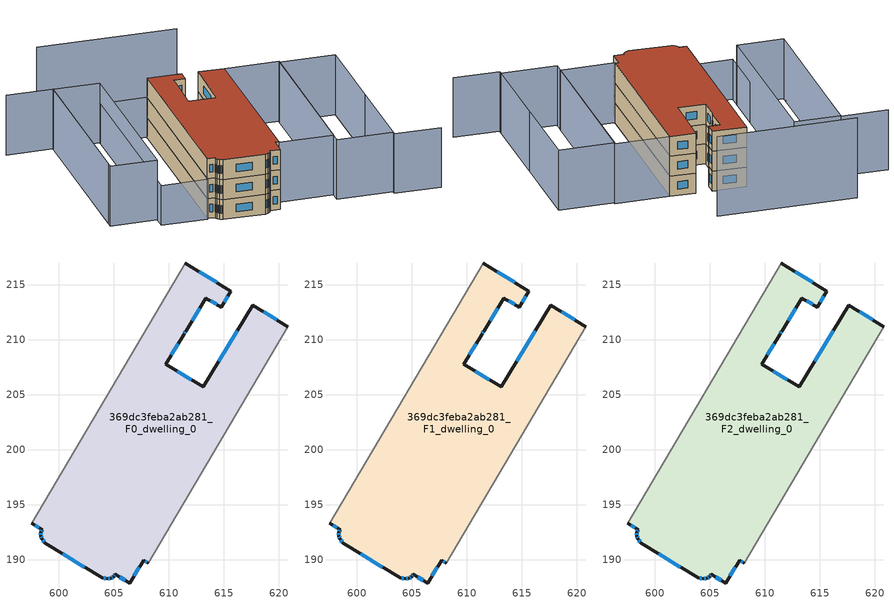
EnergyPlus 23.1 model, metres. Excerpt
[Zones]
369dc3feba2ab281_F0_dwelling_0
 floor ground (EU_floor_Construction): 617.65,213.15 620.81,211.19 608.16,189.69 607.71,189.97 606.43,187.88 605.14,188.67 605.01,188.46 604.72,188.3 604.41,188.28 603.93,188.35 598.76,191.5 598.47,191.89 598.35,192.18 598.36,192.51 598.48,192.72 597.55,193.29 611.49,216.97 615.64,214.4 614.79,212.95 613.38,213.78 611.58,210.82 611.35,210.46 609.72,207.78 613.12,205.71 z0
 wall outside (EU_wall_Construction): 620.81,211.19 617.65,213.15 613.12,205.71 609.72,207.78 611.35,210.46 611.58,210.82 613.38,213.78 614.79,212.95 615.64,214.4 611.49,216.97 / 597.55,193.29 598.48,192.72 598.36,192.51 598.35,192.18 598.47,191.89 598.76,191.5 603.93,188.35 604.41,188.28 604.72,188.3 605.01,188.46 605.14,188.67 606.43,187.88 607.71,189.97 608.16,189.69 z0:3
 wall adiabatic (EU_wall_Construction): 608.16,189.69 620.81,211.19 / 611.49,216.97 597.55,193.29 z0:3
 window (EU_Window_Construction): 612.06,206.35 610.78,207.13 / 616.24,210.83 614.53,208.03 / 619.83,211.8 618.64,212.54 / 607.85,189.88 608.02,189.78 / 606.83,188.53 607.31,189.32 / 605.54,188.42 606.03,188.13 / 605.05,188.53 605.1,188.61 / 604.81,188.35 604.92,188.41 / 604.5,188.29 604.62,188.3 / 604.08,188.33 604.26,188.3 / 600.37,190.52 602.32,189.34 / 598.56,191.77 598.67,191.63 / 598.39,192.09 598.43,191.98 / 598.36,192.41 598.36,192.28 / 598.45,192.66 598.4,192.58 / 597.84,193.12 598.19,192.9 / 614.35,215.2 612.78,216.17 / 615.06,213.4 615.38,213.95 / 613.82,213.52 614.35,213.21 / 612.14,211.74 612.82,212.86 / 611.42,210.57 611.51,210.71 / 610.23,208.61 610.84,209.62 z0.93:2.07
369dc3feba2ab281_F1_dwelling_0
 floor to 369dc3feba2ab281_F0_dwelling_0 (EU_floor_Construction): 617.65,213.15 620.81,211.19 608.15,189.69 607.71,189.97 606.43,187.88 605.14,188.67 605.01,188.46 604.72,188.3 604.41,188.28 603.93,188.35 598.76,191.5 598.47,191.89 598.35,192.18 598.36,192.51 598.48,192.72 597.55,193.29 611.49,216.97 615.64,214.4 614.79,212.95 613.38,213.78 611.58,210.82 611.35,210.46 609.72,207.78 613.12,205.71 z3
 wall outside (EU_wall_Construction): 620.81,211.19 617.65,213.15 613.12,205.71 609.72,207.78 611.35,210.46 611.58,210.82 613.38,213.78 614.79,212.95 615.64,214.4 611.49,216.97 / 597.55,193.29 598.48,192.72 598.36,192.51 598.35,192.18 598.47,191.89 598.76,191.5 603.93,188.35 604.41,188.28 604.72,188.3 605.01,188.46 605.14,188.67 606.43,187.88 607.71,189.97 608.16,189.69 z3:6
 wall adiabatic (EU_wall_Construction): 608.16,189.69 620.81,211.19 / 611.49,216.97 597.55,193.29 z3:6
 window (EU_Window_Construction): 612.06,206.35 610.78,207.13 / 616.24,210.83 614.53,208.03 / 619.83,211.8 618.64,212.54 / 607.85,189.88 608.02,189.78 / 606.83,188.53 607.31,189.32 / 605.54,188.42 606.03,188.13 / 605.05,188.53 605.1,188.61 / 604.81,188.35 604.92,188.41 / 604.5,188.29 604.62,188.3 / 604.08,188.33 604.26,188.3 / 600.37,190.52 602.32,189.34 / 598.56,191.77 598.67,191.63 / 598.39,192.09 598.43,191.98 / 598.36,192.41 598.36,192.28 / 598.45,192.66 598.4,192.58 / 597.84,193.12 598.19,192.9 / 614.35,215.2 612.78,216.17 / 615.06,213.4 615.38,213.95 / 613.82,213.52 614.35,213.21 / 612.14,211.74 612.82,212.86 / 611.42,210.57 611.51,210.71 / 610.23,208.61 610.84,209.62 z3.93:5.07
369dc3feba2ab281_F2_dwelling_0
 floor to 369dc3feba2ab281_F1_dwelling_0 (EU_floor_Construction): 617.65,213.15 620.81,211.19 608.15,189.69 607.71,189.97 606.43,187.88 605.14,188.67 605.01,188.46 604.72,188.3 604.41,188.28 603.93,188.35 598.76,191.5 598.47,191.89 598.35,192.18 598.36,192.51 598.48,192.72 597.55,193.29 611.49,216.97 615.64,214.4 614.79,212.95 613.38,213.78 611.58,210.82 611.35,210.46 609.72,207.78 613.12,205.71 z6
 wall outside (EU_wall_Construction): 620.81,211.19 617.65,213.15 613.12,205.71 609.72,207.78 611.35,210.46 611.58,210.82 613.38,213.78 614.79,212.95 615.64,214.4 611.49,216.97 / 597.55,193.29 598.48,192.72 598.36,192.51 598.35,192.18 598.47,191.89 598.76,191.5 603.93,188.35 604.41,188.28 604.72,188.3 605.01,188.46 605.14,188.67 606.43,187.88 607.71,189.97 608.16,189.69 z6:9
 wall adiabatic (EU_wall_Construction): 608.16,189.69 620.81,211.19 / 611.49,216.97 597.55,193.29 z6:9
 window (EU_Window_Construction): 612.06,206.35 610.78,207.13 / 616.24,210.83 614.53,208.03 / 619.83,211.8 618.64,212.54 / 607.85,189.88 608.02,189.78 / 606.83,188.53 607.31,189.32 / 605.54,188.42 606.03,188.13 / 605.05,188.53 605.1,188.61 / 604.81,188.35 604.92,188.41 / 604.5,188.29 604.62,188.3 / 604.08,188.33 604.26,188.3 / 600.37,190.52 602.32,189.34 / 598.56,191.77 598.67,191.63 / 598.39,192.09 598.43,191.98 / 598.36,192.41 598.36,192.28 / 598.45,192.66 598.4,192.58 / 597.84,193.12 598.19,192.9 / 614.35,215.2 612.78,216.17 / 615.06,213.4 615.38,213.95 / 613.82,213.52 614.35,213.21 / 612.14,211.74 612.82,212.86 / 611.42,210.57 611.51,210.71 / 610.23,208.61 610.84,209.62 z6.93:8.07
 roof outside (EU_roof_Construction): 608.16,189.69 620.81,211.19 617.65,213.15 613.12,205.71 609.72,207.78 611.35,210.46 611.58,210.82 613.38,213.78 614.79,212.95 615.64,214.4 611.49,216.97 597.55,193.29 598.48,192.72 598.36,192.51 598.35,192.18 598.47,191.89 598.76,191.5 603.93,188.35 604.41,188.28 604.72,188.3 605.01,188.46 605.14,188.67 606.43,187.88 607.71,189.97 z9
shading: 626.48,176.39 620.71,179.79 / 620.71,179.79 634.27,202.83 / 594.38,227.55 600.16,224.15 / 600.16,224.15 587.29,202.29 / 634.32,202.92 620.98,180.24 / 620.98,180.24 614.02,184.34 / 614.02,184.34 627.37,207.01 / 627.37,207.01 634.32,202.92 / 608.1,189.59 620.81,211.19 / 620.81,211.19 627.58,207.21 / 627.58,207.21 614.87,185.61 / 614.87,185.61 608.1,189.59 / 605.87,220.64 592.59,198.09 / 592.59,198.09 586.82,201.49 / 586.82,201.49 600.1,224.05 / 600.1,224.05 605.87,220.64 z0:9; 611.57,217.11 597.43,193.09 / 597.43,193.09 591.65,196.49 / 591.65,196.49 605.79,220.51 / 605.79,220.51 611.57,217.11 z0:6; 621.25,220.33 603.92,230.53 z0:12
[Building]
EU S2 Campaign: North Axis=0; Terrain=City; Solar Distribution=FullExterior
[Site:Location]
Montreal-Trudeau.Intl.AP: Latitude=45.4667; Longitude=-73.75; Time Zone=-5; Elevation=36
[SizingPeriod:WeatherFileDays]
AnnualSizingPeriod: Begin Month=1; Begin Day of Month=1; End Month=12; End Day of Month=31; Day of Week for Start Day=Monday; Use Weather File Daylight Saving Period=No; Use Weather File Rain and Snow Indicators=No
[MATERIAL]
EU_InternalMass_Material: Roughness=MediumRough; Thickness=0.1; Conductivity=1; Density=1800; Specific Heat=900; Thermal Absorptance=0.9; Solar Absorptance=0.7; Visible Absorptance=0.7
[MATERIAL:NOMASS] Roughness=MediumRough; Thermal Absorptance=0.9; Solar Absorptance=0.7; Visible Absorptance=0.7
Name | Thermal Resistance
EU_wall_NoMass; EU_floor_NoMass | 1.36485
EU_roof_NoMass | 2.55992
[WINDOWMATERIAL:SIMPLEGLAZINGSYSTEM]
EU_Window_SimpleGlazing: UFactor=3.92339; Solar Heat Gain Coefficient=0.8; Visible Transmittance=0.8
[CONSTRUCTION]
EU_wall_Construction: EU_wall_NoMass
EU_roof_Construction: EU_roof_NoMass
EU_floor_Construction: EU_floor_NoMass
EU_Window_Construction: EU_Window_SimpleGlazing
EU_InternalMass_Construction: EU_InternalMass_Material
[ZONE] Type=1; Multiplier=1; Ceiling Height=autocalculate; Volume=822.333; Floor Area=autocalculate; Part of Total Floor Area=Yes
369dc3feba2ab281_F0_dwelling_0; 369dc3feba2ab281_F1_dwelling_0; 369dc3feba2ab281_F2_dwelling_0
[INTERNALMASS] Construction=EU_InternalMass_Construction; Surface Area=274.111
Name | Zone or ZoneList
369dc3feba2ab281_F0_dwelling_0_EU_InternalMass | 369dc3feba2ab281_F0_dwelling_0
369dc3feba2ab281_F1_dwelling_0_EU_InternalMass | 369dc3feba2ab281_F1_dwelling_0
369dc3feba2ab281_F2_dwelling_0_EU_InternalMass | 369dc3feba2ab281_F2_dwelling_0
[OTHEREQUIPMENT] Fuel Type=Electricity; Design Level Calculation Method=Watts/Area; Power per Zone Floor Area=1; Fraction Latent=0; Fraction Radiant=0; Fraction Lost=0; Carbon Dioxide Generation Rate=0; EndUse Subcategory=EU_Step8_InternalGains
Name | Zone or ZoneList or Space or SpaceList | Schedule
EU_Step8_InternalGain_369dc3feba2ab281_F0_dwelling_0_f000 | 369dc3feba2ab281_F0_dwelling_0 | EU_Step8_GainSchedule_369dc3feba2ab281_F0_dwelling_0_f000
EU_Step8_InternalGain_369dc3feba2ab281_F1_dwelling_0_f000 | 369dc3feba2ab281_F1_dwelling_0 | EU_Step8_GainSchedule_369dc3feba2ab281_F1_dwelling_0_f000
EU_Step8_InternalGain_369dc3feba2ab281_F2_dwelling_0_f000 | 369dc3feba2ab281_F2_dwelling_0 | EU_Step8_GainSchedule_369dc3feba2ab281_F2_dwelling_0_f000
[ZONEVENTILATION:DESIGNFLOWRATE] Schedule=EU_AlwaysOn; Design Flow Rate Calculation Method=AirChanges/Hour; Air Changes per Hour=0.860309; Ventilation Type=Natural; Fan Pressure Rise=0; Fan Total Efficiency=1; Constant Term Coefficient=1; Temperature Term Coefficient=0; Velocity Term Coefficient=0; Velocity Squared Term Coefficient=0; Minimum Indoor Temperature=-100; Maximum Indoor Temperature=100; Delta Temperature=-100; Minimum Outdoor Temperature=-100; Maximum Outdoor Temperature=100; Maximum Wind Speed=40
Name | Zone or ZoneList or Space or SpaceList
EU_ConstantAir_369dc3feba2ab281_F0_dwelling_0 | 369dc3feba2ab281_F0_dwelling_0
EU_ConstantAir_369dc3feba2ab281_F1_dwelling_0 | 369dc3feba2ab281_F1_dwelling_0
EU_ConstantAir_369dc3feba2ab281_F2_dwelling_0 | 369dc3feba2ab281_F2_dwelling_0
[HVACTEMPLATE:THERMOSTAT] Constant Heating Setpoint=20; Constant Cooling Setpoint=50
EU_HeatOnly_369dc3feba2ab281_F0_dwelling_0; EU_HeatOnly_369dc3feba2ab281_F1_dwelling_0; EU_HeatOnly_369dc3feba2ab281_F2_dwelling_0
[HVACTEMPLATE:ZONE:IDEALLOADSAIRSYSTEM] System Availability Schedule=EU_AlwaysOn; Maximum Heating Supply Air Temperature=50; Minimum Cooling Supply Air Temperature=13; Maximum Heating Supply Air Humidity Ratio=0.0156; Minimum Cooling Supply Air Humidity Ratio=0.0077; Heating Limit=NoLimit; Cooling Limit=NoLimit; Heating Availability Schedule=EU_AlwaysOn; Cooling Availability Schedule=EU_CoolingOff; Dehumidification Control Type=ConstantSensibleHeatRatio; Cooling Sensible Heat Ratio=0.7; Dehumidification Setpoint=60; Humidification Control Type=None; Humidification Setpoint=30; Outdoor Air Method=None; Outdoor Air Flow Rate per Person=0.00944; Outdoor Air Flow Rate per Zone Floor Area=0; Outdoor Air Flow Rate per Zone=0; Demand Controlled Ventilation Type=None; Outdoor Air Economizer Type=NoEconomizer; Heat Recovery Type=None; Sensible Heat Recovery Effectiveness=0.7; Latent Heat Recovery Effectiveness=0.65
Name | Template Thermostat
369dc3feba2ab281_F0_dwelling_0 | EU_HeatOnly_369dc3feba2ab281_F0_dwelling_0
369dc3feba2ab281_F1_dwelling_0 | EU_HeatOnly_369dc3feba2ab281_F1_dwelling_0
369dc3feba2ab281_F2_dwelling_0 | EU_HeatOnly_369dc3feba2ab281_F2_dwelling_0
[SIZING:ZONE] Zone Cooling Design Supply Air Temperature Input Method=SupplyAirTemperature; Zone Cooling Design Supply Air Temperature=13; Zone Heating Design Supply Air Temperature Input Method=SupplyAirTemperature; Zone Heating Design Supply Air Temperature=50; Zone Cooling Design Supply Air Humidity Ratio=0.008; Zone Heating Design Supply Air Humidity Ratio=0.008; Cooling Design Air Flow Method=DesignDay; Cooling Design Air Flow Rate=0; Cooling Minimum Air Flow per Zone Floor Area=0.000762; Cooling Minimum Air Flow=0; Cooling Minimum Air Flow Fraction=0.2; Heating Design Air Flow Method=DesignDay; Heating Design Air Flow Rate=0; Heating Maximum Air Flow per Zone Floor Area=0.002032; Heating Maximum Air Flow=0.141576; Heating Maximum Air Flow Fraction=0.3; Account for Dedicated Outdoor Air System=No; Dedicated Outdoor Air System Control Strategy=NeutralSupplyAir; Dedicated Outdoor Air Low Setpoint Temperature for Design=autosize; Dedicated Outdoor Air High Setpoint Temperature for Design=autosize; Zone Load Sizing Method=Sensible Load Only No Latent Load; Zone Latent Cooling Design Supply Air Humidity Ratio Input Method=HumidityRatioDifference; Zone Cooling Design Supply Air Humidity Ratio Difference=0.005; Zone Latent Heating Design Supply Air Humidity Ratio Input Method=HumidityRatioDifference; Zone Humidification Design Supply Air Humidity Ratio Difference=0.005
369dc3feba2ab281_F0_dwelling_0; 369dc3feba2ab281_F1_dwelling_0; 369dc3feba2ab281_F2_dwelling_0
[SCHEDULE:CONSTANT]
Name | Hourly Value
EU_AlwaysOn | 1
EU_CoolingOff | 0
[SCHEDULE:FILE] Column Number=1; Rows to Skip at Top=0; Number of Hours of Data=8760; Column Separator=Comma; Interpolate to Timestep=No; Minutes per Item=60; Adjust Schedule for Daylight Savings=Yes
Name | File
EU_Step8_GainSchedule_369dc3feba2ab281_F0_dwelling_0_f000 | ../../schedules/369dc3feba2ab281/369dc3feba2ab281_F0_dwelling_0_f000_gain.csv
EU_Step8_GainSchedule_369dc3feba2ab281_F1_dwelling_0_f000 | ../../schedules/369dc3feba2ab281/369dc3feba2ab281_F1_dwelling_0_f000_gain.csv
EU_Step8_GainSchedule_369dc3feba2ab281_F2_dwelling_0_f000 | ../../schedules/369dc3feba2ab281/369dc3feba2ab281_F2_dwelling_0_f000_gain.csv
